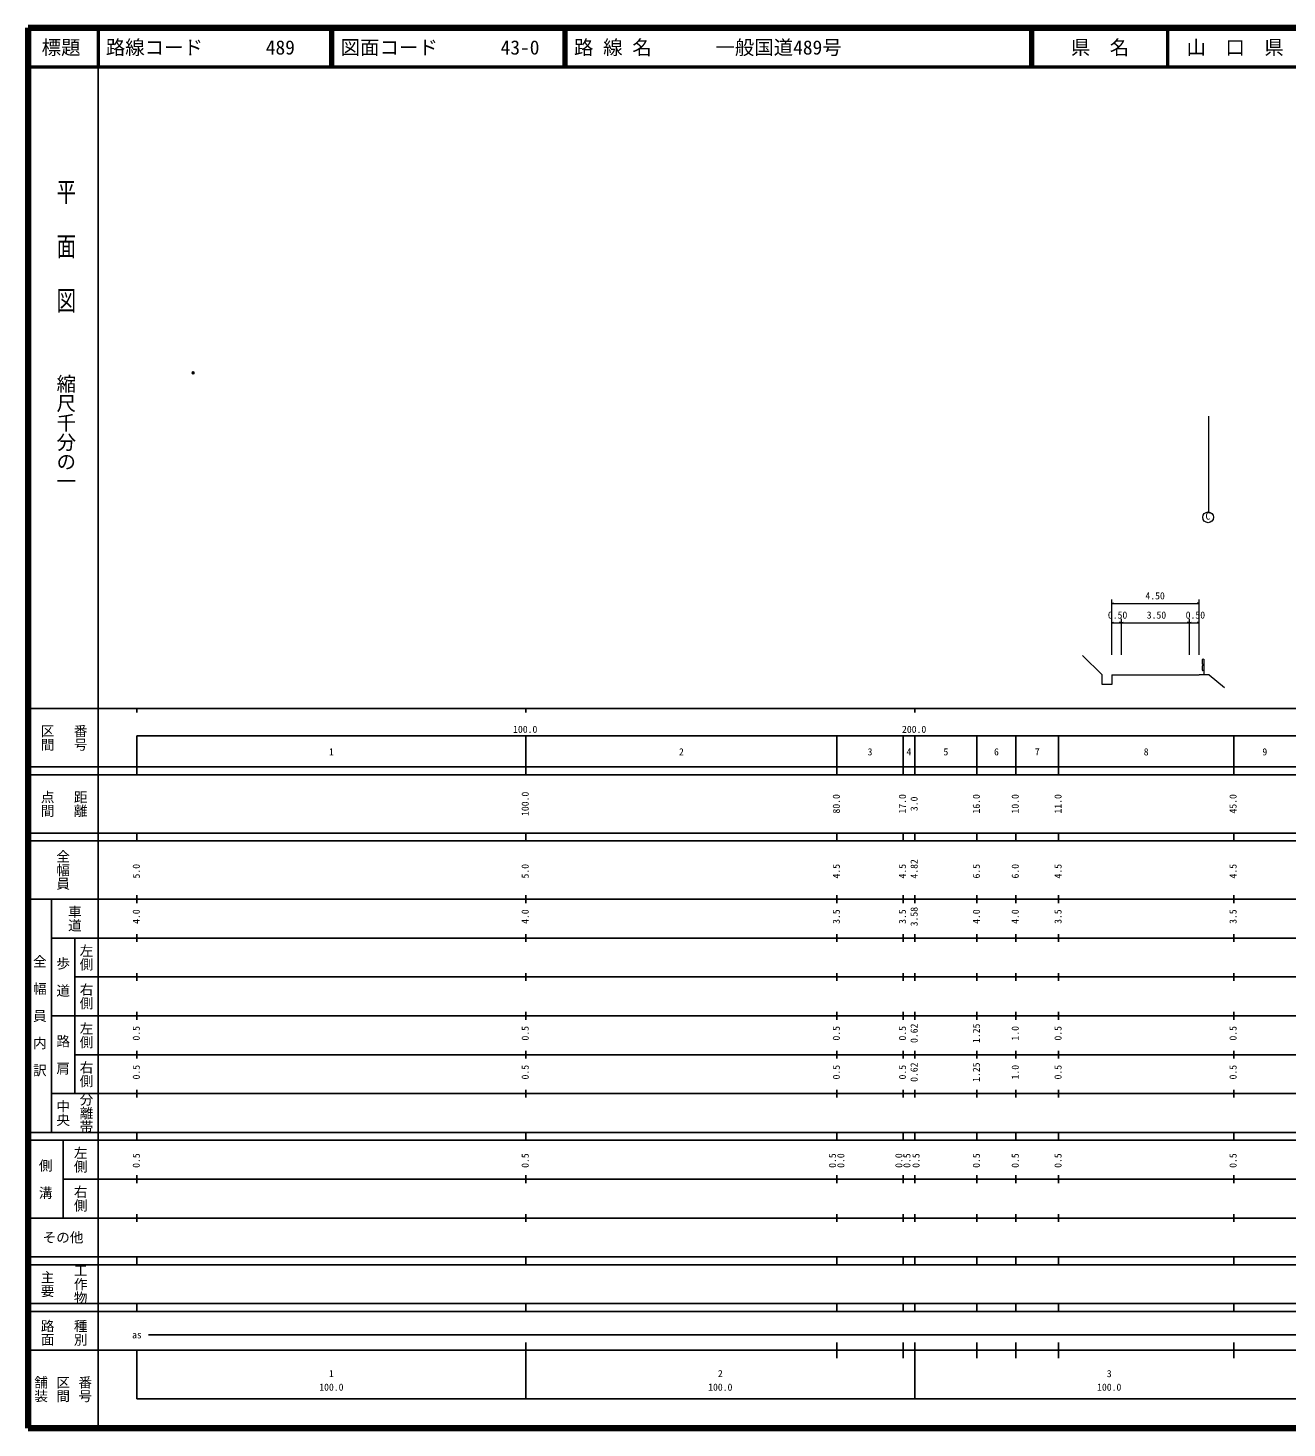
# Model space of a CAD drawing. Units: millimetres on the paper, with parts at other scales. Extents: x 40 to 680, y 20 to 380.
# Drawn here: x 40 to 363.7, y 20 to 380 of the extents above; entities that cross this region are included whole.
import ezdxf
from ezdxf.enums import TextEntityAlignment as Align

# ---------------------------------------------------------------- set-up
doc = ezdxf.new("R2010")
doc.units = ezdxf.units.MM
doc.header["$PDMODE"] = 32
doc.header["$PDSIZE"] = 0.5
for name, color, linetype, lineweight in [('M-BGD', 7, 'Continuous', 13), ('M-STR-STRC', 7, 'Continuous', 13), ('M-TTL', 2, 'Continuous', 140), ('M-TTL-BAND', 7, 'Continuous', 25), ('M-TTL-LINE', 7, 'Continuous', 50)]:
    doc.layers.add(name, color=color, linetype=linetype, lineweight=lineweight)
doc.layers.add('M-OTRS', color=6, linetype='Continuous')
doc.layers.add('M-TTL-TXT', color=7, linetype='Continuous')
doc.styles.add('@ＭＳ ゴシック', font='')
doc.styles.add('ＭＳ ゴシック', font='')
doc.styles.get('@ＭＳ ゴシック').set_extended_font_data('@MS Gothic')
doc.styles.get('ＭＳ ゴシック').set_extended_font_data('MS Gothic')

msp = doc.modelspace()

# ---------------------------------------------------------------- linework, layer by layer
at = {"layer": 'M-BGD'}
for p, q in [((318.663, 218.808), (318.663, 233.027)), ((318.663, 232.027), (319.163, 232.152)), ((318.663, 232.027), (341.163, 232.027)), ((341.163, 232.027), (340.663, 232.152)), ((341.163, 218.808), (341.163, 233.027)), ((318.663, 218.808), (318.663, 228.075)), ((318.663, 227.075), (319.163, 227.2)), ((318.663, 227.075), (321.163, 227.075)), ((321.163, 227.075), (320.663, 227.2)), ((321.163, 218.808), (321.163, 228.075)), ((321.163, 227.075), (321.663, 227.2)), ((321.163, 227.075), (338.663, 227.075)), ((338.663, 227.075), (338.163, 227.2)), ((338.663, 218.808), (338.663, 228.075)), ((338.663, 218.808), (338.663, 228.075)), ((338.663, 227.075), (339.163, 227.2)), ((338.663, 227.075), (341.163, 227.075)), ((341.163, 227.075), (340.663, 227.2)), ((341.163, 218.808), (341.163, 228.075)), ((316.163, 213.68), (311.163, 218.68)), ((341.913, 217.53), (341.913, 216.53)), ((342.213, 217.68), (342.063, 217.68)), ((342.413, 213.68), (342.413, 217.68)), ((316.163, 211.18), (316.163, 213.68)), ((318.663, 213.68), (321.163, 213.68)), ((318.663, 213.68), (318.663, 211.18)), ((321.163, 213.68), (338.663, 213.68)), ((338.663, 213.68), (341.163, 213.68)), ((343.663, 213.68), (341.163, 213.68)), ((341.913, 215.93), (341.913, 214.93)), ((342.213, 214.78), (342.063, 214.78)), ((318.663, 211.18), (316.163, 211.18))]:
    msp.add_line(p, q, dxfattribs=at)
for centre, start, end in [((342.063, 217.53), 90, 180), ((342.063, 216.53), 180, 270), ((342.063, 215.93), 90, 180), ((342.063, 216.23), 270, 90), ((342.063, 214.93), 180, 270)]:
    msp.add_arc(centre, 0.15, start, end, dxfattribs=at)
at = {"layer": 'M-OTRS'}
msp.add_point((82.435, 291.355), dxfattribs=at)
at = {"layer": 'M-STR-STRC'}
msp.add_line((343.499, 280.189), (343.499, 255.555), dxfattribs=at)
msp.add_circle((343.426, 254.174), 1.384, dxfattribs=at)
at = {"layer": 'M-TTL'}
for p, q in [((40, 380), (40, 20)), ((680, 380), (40, 380)), ((40, 20), (680, 20))]:
    msp.add_line(p, q, dxfattribs=at)
at = {"layer": 'M-TTL', "color": 7, "lineweight": 13}
msp.add_line((343.663, 213.68), (347.626, 210.378), dxfattribs=at)
at = {"layer": 'M-TTL-BAND'}
for p, q in [((58, 370), (58, 20)), ((40, 205), (579, 205)), ((68, 205), (68, 204)), ((168, 205), (168, 204)), ((268, 205), (268, 204)), ((68, 198), (579, 198)), ((68, 198), (68, 188)), ((168, 188), (168, 198)), ((248, 188), (248, 198)), ((265, 188), (265, 198)), ((268, 188), (268, 198)), ((284, 188), (284, 198)), ((294, 188), (294, 198)), ((305, 188), (305, 198)), ((350, 188), (350, 198)), ((40, 190), (579, 190)), ((40, 188), (579, 188)), ((40, 173), (579, 173)), ((68, 171), (68, 173)), ((168, 171), (168, 173)), ((248, 171), (248, 173)), ((265, 171), (265, 173)), ((268, 171), (268, 173)), ((284, 171), (284, 173)), ((294, 171), (294, 173)), ((305, 171), (305, 173)), ((350, 171), (350, 173)), ((40, 171), (579, 171)), ((40, 156), (579, 156)), ((46, 96), (46, 156)), ((68, 155), (68, 157)), ((168, 155), (168, 157)), ((248, 155), (248, 157)), ((265, 155), (265, 157)), ((268, 155), (268, 157)), ((284, 155), (284, 157)), ((294, 155), (294, 157)), ((305, 155), (305, 157)), ((350, 155), (350, 157)), ((46, 146), (579, 146)), ((52, 146), (52, 106)), ((68, 145), (68, 147)), ((168, 145), (168, 147)), ((248, 145), (248, 147)), ((265, 145), (265, 147)), ((268, 145), (268, 147)), ((284, 145), (284, 147)), ((294, 145), (294, 147)), ((305, 145), (305, 147)), ((350, 145), (350, 147)), ((68, 135), (68, 137)), ((168, 135), (168, 137)), ((248, 135), (248, 137)), ((265, 135), (265, 137)), ((268, 135), (268, 137)), ((284, 135), (284, 137)), ((294, 135), (294, 137)), ((305, 135), (305, 137)), ((350, 135), (350, 137)), ((52, 136), (579, 136)), ((46, 126), (579, 126)), ((68, 125), (68, 127)), ((168, 125), (168, 127)), ((248, 125), (248, 127)), ((265, 125), (265, 127)), ((268, 125), (268, 127)), ((284, 125), (284, 127)), ((294, 125), (294, 127)), ((305, 125), (305, 127)), ((350, 125), (350, 127)), ((52, 116), (579, 116)), ((68, 115), (68, 117)), ((168, 115), (168, 117)), ((248, 115), (248, 117)), ((265, 115), (265, 117)), ((268, 115), (268, 117)), ((284, 115), (284, 117)), ((294, 115), (294, 117)), ((305, 115), (305, 117)), ((350, 115), (350, 117)), ((46, 106), (579, 106)), ((68, 105), (68, 107)), ((168, 105), (168, 107)), ((248, 105), (248, 107)), ((265, 105), (265, 107)), ((268, 105), (268, 107)), ((284, 105), (284, 107)), ((294, 105), (294, 107)), ((305, 105), (305, 107)), ((350, 105), (350, 107)), ((40, 96), (579, 96)), ((40, 94), (579, 94)), ((49, 94), (49, 74)), ((68, 94), (68, 96)), ((168, 94), (168, 96)), ((248, 94), (248, 96)), ((265, 94), (265, 96)), ((268, 94), (268, 96)), ((284, 94), (284, 96)), ((294, 94), (294, 96)), ((305, 94), (305, 96)), ((350, 94), (350, 96)), ((49, 84), (579, 84)), ((68, 83), (68, 85)), ((168, 83), (168, 85)), ((248, 83), (248, 85)), ((265, 83), (265, 85)), ((268, 83), (268, 85)), ((284, 83), (284, 85)), ((294, 83), (294, 85)), ((305, 83), (305, 85)), ((350, 83), (350, 85)), ((40, 74), (579, 74)), ((68, 73), (68, 75)), ((168, 73), (168, 75)), ((248, 73), (248, 75)), ((265, 73), (265, 75)), ((268, 73), (268, 75)), ((284, 73), (284, 75)), ((294, 73), (294, 75)), ((305, 73), (305, 75)), ((350, 73), (350, 75)), ((40, 64), (579, 64)), ((40, 62), (579, 62)), ((68, 62), (68, 64)), ((168, 62), (168, 64)), ((248, 62), (248, 64)), ((265, 62), (265, 64)), ((268, 62), (268, 64)), ((284, 62), (284, 64)), ((294, 62), (294, 64)), ((305, 62), (305, 64)), ((350, 62), (350, 64)), ((40, 52), (579, 52)), ((68, 50), (68, 52)), ((168, 50), (168, 52)), ((248, 50), (248, 52)), ((265, 50), (265, 52)), ((268, 50), (268, 52)), ((284, 50), (284, 52)), ((294, 50), (294, 52)), ((305, 50), (305, 52)), ((350, 50), (350, 52)), ((40, 50), (579, 50)), ((71, 44), (420.5, 44)), ((40, 40), (579, 40)), ((68, 40), (68, 27.5)), ((168, 27.5), (168, 42)), ((248, 38), (248, 42)), ((265, 38), (265, 42)), ((268, 27.5), (268, 42)), ((284, 38), (284, 42)), ((294, 38), (294, 42)), ((305, 38), (305, 42)), ((350, 38), (350, 42)), ((68, 27.5), (579, 27.5))]:
    msp.add_line(p, q, dxfattribs=at)
at = {"layer": 'M-TTL-LINE'}
for p, q in [((58, 380), (58, 370)), ((117.75, 380), (117.75, 370)), ((118.25, 380), (118.25, 370)), ((177.75, 380), (177.75, 370)), ((178.25, 380), (178.25, 370)), ((297.75, 380), (297.75, 370)), ((298.25, 380), (298.25, 370)), ((333, 380), (333, 370)), ((40, 370), (680, 370))]:
    msp.add_line(p, q, dxfattribs=at)

# ---------------------------------------------------------------- texts
at = {"layer": 'M-BGD', "style": 'ＭＳ ゴシック'}
for s, p in [('4.50', (329.798, 232.527)), ('0.50', (320.156, 227.575)), ('3.50', (330.151, 227.575)), ('0.50', (340.156, 227.575))]:
    msp.add_text(s, height=1.833, dxfattribs=at).set_placement(p, align=Align.BOTTOM_CENTER)
at = {"layer": 'M-STR-STRC', "style": 'ＭＳ ゴシック'}
msp.add_text('C', height=1.833, dxfattribs=at).set_placement((342.751, 253.038), align=Align.BOTTOM_LEFT)
at = {"layer": 'M-TTL-BAND', "style": '@ＭＳ ゴシック', "width": 1.4}
msp.add_text('平  面  図', height=3.666, rotation=270, dxfattribs=at).set_placement((49.777, 306.475), align=Align.MIDDLE_RIGHT)
at = {"layer": 'M-TTL-BAND', "style": '@ＭＳ ゴシック'}
msp.add_text('縮尺千分の一', height=3.666, rotation=270, dxfattribs=at).set_placement((49.777, 261.03), align=Align.MIDDLE_RIGHT)
for s, p in [('区間', (45, 197.5)), ('番号', (53.5, 197.5)), ('点間', (45, 180.5)), ('距離', (53.5, 180.5)), ('全幅員', (49, 163.5)), ('車道', (52, 151)), ('左側', (55, 141)), ('全\u3000幅\u3000員\u3000内\u3000訳', (43, 126)), ('歩\u3000道', (49, 136)), ('右側', (55, 131)), ('左側', (55, 121)), ('路\u3000肩', (49, 116)), ('右側', (55, 111)), ('分離帯', (55, 101)), ('中央', (49, 101)), ('左側', (53.5, 89)), ('側\u3000溝', (44.5, 84)), ('右側', (53.5, 79)), ('工作物', (53.5, 57)), ('主要', (45, 57)), ('路面', (45, 44.5)), ('種別', (53.5, 44.5)), ('舗装', (43.333, 30)), ('区間', (49, 30)), ('番号', (54.667, 30))]:
    msp.add_text(s, height=2.566, rotation=270, dxfattribs=at).set_placement(p, align=Align.MIDDLE_CENTER)
at = {"layer": 'M-TTL-BAND', "style": 'ＭＳ ゴシック'}
for s, p in [('100.0', (167.844, 198.195)), ('200.0', (267.844, 198.195)), ('1', (118, 192.405)), ('2', (208, 192.405)), ('3', (256.5, 192.405)), ('4', (266.5, 192.405)), ('5', (276, 192.405)), ('6', (289, 192.405)), ('7', (299.5, 192.405)), ('8', (327.5, 192.405)), ('9', (358, 192.405)), ('as', (68, 42.5)), ('1', (118, 32.523)), ('2', (218, 32.523)), ('3', (318, 32.523)), ('100.0', (118, 29.033)), ('100.0', (218, 29.033)), ('100.0', (318, 29.033))]:
    msp.add_text(s, height=1.833, dxfattribs=at).set_placement(p, align=Align.BOTTOM_CENTER)
for s, p in [('100.0', (169.29, 180.5)), ('80.0', (249.29, 180.5)), ('17.0', (266.29, 180.5)), ('3.0', (269.29, 180.5)), ('16.0', (285.29, 180.5)), ('10.0', (295.29, 180.5)), ('11.0', (306.29, 180.5)), ('45.0', (351.29, 180.5)), ('4.82', (269.29, 163.773)), ('5.0', (69.29, 163.174)), ('5.0', (169.29, 163.174)), ('4.5', (249.29, 163.174)), ('4.5', (266.29, 163.174)), ('6.5', (285.29, 163.174)), ('6.0', (295.29, 163.174)), ('4.5', (306.29, 163.174)), ('4.5', (351.29, 163.174)), ('4.0', (69.29, 151.5)), ('4.0', (169.29, 151.5)), ('3.5', (249.29, 151.5)), ('3.5', (266.29, 151.5)), ('3.58', (269.29, 151.5)), ('4.0', (285.29, 151.5)), ('4.0', (295.29, 151.5)), ('3.5', (306.29, 151.5)), ('3.5', (351.29, 151.5)), ('0.5', (69.29, 121.5)), ('0.5', (169.29, 121.5)), ('0.5', (249.29, 121.5)), ('0.5', (266.29, 121.5)), ('0.62', (269.29, 121.5)), ('1.25', (285.29, 121.5)), ('1.0', (295.29, 121.5)), ('0.5', (306.29, 121.5)), ('0.5', (351.29, 121.5)), ('0.5', (69.29, 111.5)), ('0.5', (169.29, 111.5)), ('0.5', (249.29, 111.5)), ('0.5', (266.29, 111.5)), ('0.62', (269.29, 111.5)), ('1.25', (285.29, 111.5)), ('1.0', (295.29, 111.5)), ('0.5', (306.29, 111.5)), ('0.5', (351.29, 111.5)), ('0.5', (69.29, 88.764)), ('0.5', (169.29, 88.764)), ('0.5', (248.29, 88.764)), ('0.0', (250.451, 88.764)), ('0.0', (265.371, 88.764)), ('0.5', (267.437, 88.764)), ('0.5', (269.772, 88.764)), ('0.5', (285.29, 88.764)), ('0.5', (295.29, 88.764)), ('0.5', (306.29, 88.764)), ('0.5', (351.29, 88.764))]:
    msp.add_text(s, height=1.833, rotation=90, dxfattribs=at).set_placement(p, align=Align.BOTTOM_CENTER)
msp.add_text('その他', height=2.566, dxfattribs=at).set_placement((49, 69), align=Align.MIDDLE_CENTER)
at = {"layer": 'M-TTL-TXT', "style": 'ＭＳ ゴシック'}
for s, p in [('標題', (48.5, 375)), ('県\u3000名', (315.625, 375)), ('山\u3000口\u3000県', (350.375, 375))]:
    msp.add_text(s, height=3.666, dxfattribs=at).set_placement(p, align=Align.MIDDLE_CENTER)
for s, p in [('路線コード', (60, 375)), ('489', (101.142, 375)), ('図面コード', (120.38, 375)), ('43-0', (161.521, 375)), ('路 線 名', (180.38, 375)), ('一般国道489号', (216.734, 375))]:
    msp.add_text(s, height=3.666, dxfattribs=at).set_placement(p, align=Align.MIDDLE_LEFT)

doc.saveas('drawing.dxf')
